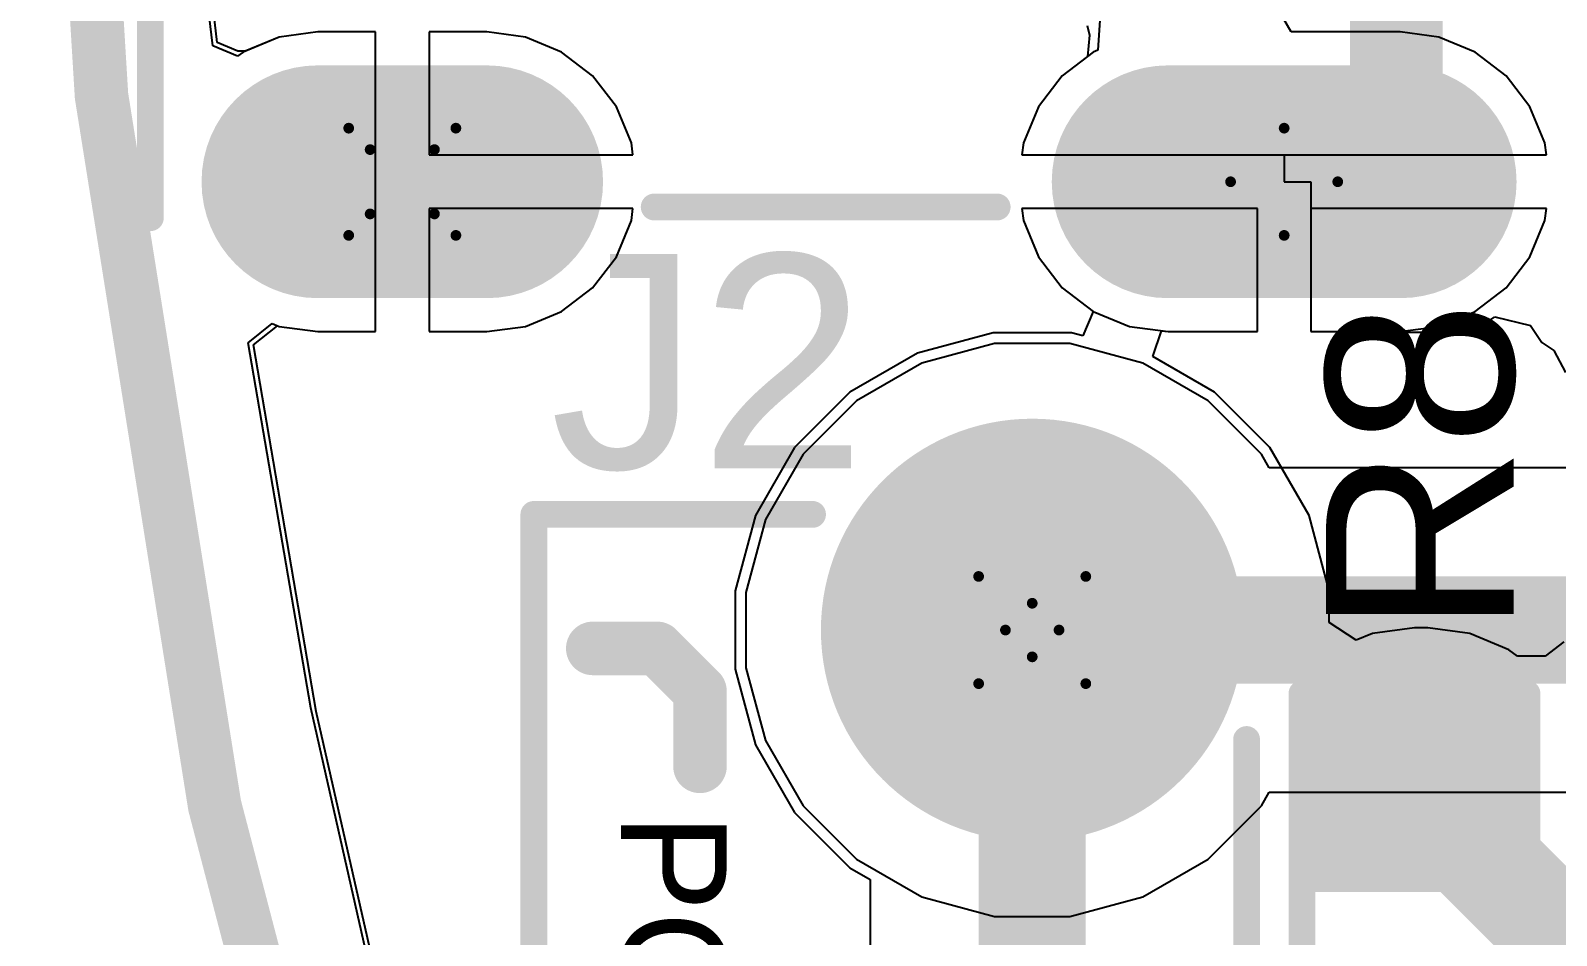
# Model space of a CAD drawing. Header units: inches. Extents: x -60 to 307, y -25 to 134.
# Drawn here: x -12.22 to -4.99, y 13.21 to 17.49 of the extents above; entities that cross this region are included whole.
import ezdxf

# ---------------------------------------------------------------- set-up
doc = ezdxf.new("R2010")
doc.units = ezdxf.units.IN
for name, color, linetype in [('BOARD OUTLINE', 216, 'Continuous'), ('Bottom Layer', 5, 'Continuous'), ('Bottom Solder', 6, 'Continuous'), ('Drill Drawing', 1, 'Continuous'), ('Multi-Layer', 9, 'Continuous'), ('Pad Holes', 156, 'Continuous'), ('Top Layer', 1, 'Continuous'), ('Top Overlay', 2, 'Continuous'), ('Top Paste', 8, 'Continuous'), ('Top Solder', 216, 'Continuous')]:
    doc.layers.add(name, color=color, linetype=linetype)
doc.styles.add('Arial', font='', dxfattribs={"height": 0.2})
doc.styles.get('Arial').set_extended_font_data('Arial')

# ---------------------------------------------------------------- blocks, each defined once
blk = doc.blocks.new('K2_1101DF_C4DW_01_2')
at = {"layer": 'Bottom Layer'}
h = blk.add_hatch(color=5, dxfattribs=at)
edge = h.paths.add_edge_path()
edge.add_arc((-2.5, 0), 0.9, 0, 360)
h = blk.add_hatch(color=5, dxfattribs=at)
edge = h.paths.add_edge_path()
edge.add_arc((2.5, 0), 0.9, 0, 360)
at = {"layer": 'Bottom Solder'}
h = blk.add_hatch(color=6, dxfattribs=at)
edge = h.paths.add_edge_path()
edge.add_arc((-2.5, 0), 1.0016, 0, 360)
h = blk.add_hatch(color=6, dxfattribs=at)
edge = h.paths.add_edge_path()
edge.add_arc((2.5, 0), 1.0016, 0, 360)
at = {"layer": 'Multi-Layer'}
h = blk.add_hatch(color=9, dxfattribs=at)
edge = h.paths.add_edge_path()
edge.add_arc((-2.5, 0), 0.9, 0, 360)
h = blk.add_hatch(color=9, dxfattribs=at)
edge = h.paths.add_edge_path()
edge.add_arc((2.5, 0), 0.9, 0, 360)
at = {"layer": 'Pad Holes'}
h = blk.add_hatch(color=7, dxfattribs=at)
edge = h.paths.add_edge_path()
edge.add_arc((-2.5, 0), 0.46, 0, 360)
h = blk.add_hatch(color=7, dxfattribs=at)
edge = h.paths.add_edge_path()
edge.add_arc((2.5, 0), 0.46, 0, 360)
at = {"layer": 'Top Layer'}
h = blk.add_hatch(color=1, dxfattribs=at)
edge = h.paths.add_edge_path()
edge.add_arc((-2.5, 0), 0.9, 0, 360)
h = blk.add_hatch(color=1, dxfattribs=at)
edge = h.paths.add_edge_path()
edge.add_arc((2.5, 0), 0.9, 0, 360)
at = {"layer": 'Top Solder'}
h = blk.add_hatch(color=216, dxfattribs=at)
edge = h.paths.add_edge_path()
edge.add_arc((-2.5, 0), 1.0016, 0, 360)
h = blk.add_hatch(color=216, dxfattribs=at)
edge = h.paths.add_edge_path()
edge.add_arc((2.5, 0), 1.0016, 0, 360)
at = {"layer": 'Top Overlay'}
for points in [[(1.9558, 1.016, 0.127, 0.127, 0), (-1.9812, 1.016, 0.127, 0.127, 0)], [(-3.048, -2.3622, 0.127, 0.127, 0), (-3.048, -1.0414, 0.127, 0.127, 0)], [(3.048, -2.3622, 0.127, 0.127, 0), (3.048, -1.0414, 0.127, 0.127, 0)], [(-2.413, -1.778, 0.254, 0.254, 0), (-2.2098, -1.5748, 0.254, 0.254, 0)], [(-1.8542, -1.5748, 0.254, 0.254, 0), (-2.2098, -1.5748, 0.254, 0.254, 0)], [(-2.413, -2.0828, 0.254, 0.254, 0), (-2.413, -1.778, 0.254, 0.254, 0)], [(3.048, -2.3622, 0.127, 0.127, 0), (-3.048, -2.3622, 0.127, 0.127, 0)]]:
    blk.add_lwpolyline(points, format="xyseb", dxfattribs=at)
for points in [[(-2.013, 1.016, 0.0635, 0.0635, 1), (-1.9494, 1.016, 0.0635, 0.0635, 1)], [(1.9241, 1.016, 0.0635, 0.0635, 1), (1.9875, 1.016, 0.0635, 0.0635, 1)], [(-3.0798, -1.0414, 0.0635, 0.0635, 1), (-3.0162, -1.0414, 0.0635, 0.0635, 1)], [(3.0162, -1.0414, 0.0635, 0.0635, 1), (3.0798, -1.0414, 0.0635, 0.0635, 1)], [(-2.2733, -1.5748, 0.127, 0.127, 1), (-2.1463, -1.5748, 0.127, 0.127, 1)], [(-2.2733, -1.5748, 0.127, 0.127, 1), (-2.1463, -1.5748, 0.127, 0.127, 1)], [(-1.9177, -1.5748, 0.127, 0.127, 1), (-1.7907, -1.5748, 0.127, 0.127, 1)], [(-2.4765, -1.778, 0.127, 0.127, 1), (-2.3495, -1.778, 0.127, 0.127, 1)], [(-2.4765, -1.778, 0.127, 0.127, 1), (-2.3495, -1.778, 0.127, 0.127, 1)], [(-2.4765, -2.0828, 0.127, 0.127, 1), (-2.3495, -2.0828, 0.127, 0.127, 1)], [(-3.0798, -2.3622, 0.0635, 0.0635, 1), (-3.0162, -2.3622, 0.0635, 0.0635, 1)], [(-3.0798, -2.3622, 0.0635, 0.0635, 1), (-3.0162, -2.3622, 0.0635, 0.0635, 1)], [(3.0162, -2.3622, 0.0635, 0.0635, 1), (3.0798, -2.3622, 0.0635, 0.0635, 1)], [(3.0162, -2.3622, 0.0635, 0.0635, 1), (3.0798, -2.3622, 0.0635, 0.0635, 1)]]:
    blk.add_lwpolyline(points, format="xyseb", close=True, dxfattribs=at)
at = {"layer": 'Top Overlay', "style": 'Arial'}
blk.add_text('PCB Edge', height=0.5, dxfattribs=at).set_placement((-1.6326, -1.9486))
blk = doc.blocks.new('R___0603_3')
at = {"layer": 'Top Layer'}
for points in [[(-0.381, 0.4445), (-0.381, -0.4445), (-1.143, -0.4445), (-1.143, 0.4445)], [(1.143, 0.4445), (1.143, -0.4445), (0.381, -0.4445), (0.381, 0.4445)]]:
    blk.add_hatch(color=1, dxfattribs=at).paths.add_polyline_path(points)
at = {"layer": 'Top Paste'}
for points in [[(-0.381, 0.4445), (-0.381, -0.4445), (-1.143, -0.4445), (-1.143, 0.4445)], [(1.143, 0.4445), (1.143, -0.4445), (0.381, -0.4445), (0.381, 0.4445)]]:
    blk.add_hatch(color=8, dxfattribs=at).paths.add_polyline_path(points)
at = {"layer": 'Top Solder'}
for points in [[(-0.2794, 0.5461), (-0.2794, -0.5461), (-1.2446, -0.5461), (-1.2446, 0.5461)], [(1.2446, 0.5461), (1.2446, -0.5461), (0.2794, -0.5461), (0.2794, 0.5461)]]:
    blk.add_hatch(color=216, dxfattribs=at).paths.add_polyline_path(points)
at = {"layer": 'Top Overlay'}
for points in [[(-1.2192, 0.5334, 0.127, 0.127, 0), (-1.2192, -0.5334, 0.127, 0.127, 0)], [(-1.2192, 0.5334, 0.127, 0.127, 0), (1.2192, 0.5334, 0.127, 0.127, 0)], [(1.2192, 0.5334, 0.127, 0.127, 0), (1.2192, -0.5334, 0.127, 0.127, 0)], [(-1.2192, -0.5334, 0.127, 0.127, 0), (1.2192, -0.5334, 0.127, 0.127, 0)]]:
    blk.add_lwpolyline(points, format="xyseb", dxfattribs=at)
for points in [[(-1.25095, 0.5334, 0.0635, 0.0635, 1), (-1.18745, 0.5334, 0.0635, 0.0635, 1)], [(-1.25095, 0.5334, 0.0635, 0.0635, 1), (-1.18745, 0.5334, 0.0635, 0.0635, 1)], [(1.18745, 0.5334, 0.0635, 0.0635, 1), (1.25095, 0.5334, 0.0635, 0.0635, 1)], [(1.18745, 0.5334, 0.0635, 0.0635, 1), (1.25095, 0.5334, 0.0635, 0.0635, 1)], [(-1.25095, -0.5334, 0.0635, 0.0635, 1), (-1.18745, -0.5334, 0.0635, 0.0635, 1)], [(-1.25095, -0.5334, 0.0635, 0.0635, 1), (-1.18745, -0.5334, 0.0635, 0.0635, 1)], [(1.18745, -0.5334, 0.0635, 0.0635, 1), (1.25095, -0.5334, 0.0635, 0.0635, 1)], [(1.18745, -0.5334, 0.0635, 0.0635, 1), (1.25095, -0.5334, 0.0635, 0.0635, 1)]]:
    blk.add_lwpolyline(points, format="xyseb", close=True, dxfattribs=at)
blk = doc.blocks.new('TYPE_C_31_M_12__30')
at = {"layer": 'Bottom Layer'}
h = blk.add_hatch(color=5, dxfattribs=at)
edge = h.paths.add_edge_path()
edge.add_arc((7.525, -1.12), 0.45, 180, 360)
edge.add_line((7.975, -1.12), (7.975, -0.02))
edge.add_arc((7.525, -0.02), 0.45, 0, 180)
edge.add_line((7.075, -0.02), (7.075, -1.12))
h = blk.add_hatch(color=5, dxfattribs=at)
edge = h.paths.add_edge_path()
edge.add_arc((7.525, -5.15), 0.45, 180, 360)
edge.add_line((7.975, -5.15), (7.975, -4.35))
edge.add_arc((7.525, -4.35), 0.45, 0, 180)
edge.add_line((7.075, -4.35), (7.075, -5.15))
at = {"layer": 'Bottom Solder'}
h = blk.add_hatch(color=6, dxfattribs=at)
edge = h.paths.add_edge_path()
edge.add_arc((7.525, -1.12), 0.5516, 180, 360)
edge.add_line((8.0766, -1.12), (8.0766, -0.02))
edge.add_arc((7.525, -0.02), 0.5516, 0, 180)
edge.add_line((6.9734, -0.02), (6.9734, -1.12))
h = blk.add_hatch(color=6, dxfattribs=at)
edge = h.paths.add_edge_path()
edge.add_arc((7.525, -5.15), 0.5516, 180, 360)
edge.add_line((8.0766, -5.15), (8.0766, -4.35))
edge.add_arc((7.525, -4.35), 0.5516, 0, 180)
edge.add_line((6.9734, -4.35), (6.9734, -5.15))
at = {"layer": 'Multi-Layer'}
h = blk.add_hatch(color=9, dxfattribs=at)
edge = h.paths.add_edge_path()
edge.add_arc((7.525, -1.12), 0.45, 180, 360)
edge.add_line((7.975, -1.12), (7.975, -0.02))
edge.add_arc((7.525, -0.02), 0.45, 0, 180)
edge.add_line((7.075, -0.02), (7.075, -1.12))
h = blk.add_hatch(color=9, dxfattribs=at)
edge = h.paths.add_edge_path()
edge.add_arc((7.525, -5.15), 0.45, 180, 360)
edge.add_line((7.975, -5.15), (7.975, -4.35))
edge.add_arc((7.525, -4.35), 0.45, 0, 180)
edge.add_line((7.075, -4.35), (7.075, -5.15))
at = {"layer": 'Pad Holes'}
h = blk.add_hatch(color=7, dxfattribs=at)
edge = h.paths.add_edge_path()
edge.add_arc((7.525, -1.12), 0.3, 180, 360)
edge.add_line((7.825, -1.12), (7.825, -0.02))
edge.add_arc((7.525, -0.02), 0.3, 0, 180)
edge.add_line((7.225, -0.02), (7.225, -1.12))
h = blk.add_hatch(color=7, dxfattribs=at)
edge = h.paths.add_edge_path()
edge.add_arc((7.525, -5.15), 0.3, 180, 360)
edge.add_line((7.825, -5.15), (7.825, -4.35))
edge.add_arc((7.525, -4.35), 0.3, 0, 180)
edge.add_line((7.225, -4.35), (7.225, -5.15))
at = {"layer": 'Top Layer'}
h = blk.add_hatch(color=1, dxfattribs=at)
edge = h.paths.add_edge_path()
edge.add_arc((7.525, -1.12), 0.45, 180, 360)
edge.add_line((7.975, -1.12), (7.975, -0.02))
edge.add_arc((7.525, -0.02), 0.45, 0, 180)
edge.add_line((7.075, -0.02), (7.075, -1.12))
h = blk.add_hatch(color=1, dxfattribs=at)
edge = h.paths.add_edge_path()
edge.add_arc((7.525, -5.15), 0.45, 180, 360)
edge.add_line((7.975, -5.15), (7.975, -4.35))
edge.add_arc((7.525, -4.35), 0.45, 0, 180)
edge.add_line((7.075, -4.35), (7.075, -5.15))
at = {"layer": 'Top Solder'}
h = blk.add_hatch(color=216, dxfattribs=at)
edge = h.paths.add_edge_path()
edge.add_arc((7.525, -1.12), 0.5516, 180, 360)
edge.add_line((8.0766, -1.12), (8.0766, -0.02))
edge.add_arc((7.525, -0.02), 0.5516, 0, 180)
edge.add_line((6.9734, -0.02), (6.9734, -1.12))
h = blk.add_hatch(color=216, dxfattribs=at)
edge = h.paths.add_edge_path()
edge.add_arc((7.525, -5.15), 0.5516, 180, 360)
edge.add_line((8.0766, -5.15), (8.0766, -4.35))
edge.add_arc((7.525, -4.35), 0.5516, 0, 180)
edge.add_line((6.9734, -4.35), (6.9734, -5.15))
at = {"layer": 'Top Overlay'}
for points in [[(7.6446, -3.556, 0.127, 0.127, 0), (7.6446, -1.9304, 0.127, 0.127, 0)], [(7.6954, -5.944, 0.127, 0.127, 0), (-1.2954, -5.944, 0.127, 0.127, 0)]]:
    blk.add_lwpolyline(points, format="xyseb", dxfattribs=at)
for points in [[(7.6128, -1.9304, 0.0635, 0.0635, 1), (7.6763, -1.9304, 0.0635, 0.0635, 1)], [(7.6128, -3.556, 0.0635, 0.0635, 1), (7.6763, -3.556, 0.0635, 0.0635, 1)], [(7.6636, -5.944, 0.0635, 0.0635, 1), (7.7271, -5.944, 0.0635, 0.0635, 1)]]:
    blk.add_lwpolyline(points, format="xyseb", close=True, dxfattribs=at)

msp = doc.modelspace()

# ---------------------------------------------------------------- hatches: boundary and pattern name
at = {"layer": 'Top Layer'}
msp.add_hatch(color=1, dxfattribs=at).paths.add_polyline_path([(-5.969, 16.5818), (-5.5308, 16.5818), (-5.5308, 17.7038), (-5.969, 17.7038)])

# ---------------------------------------------------------------- linework, layer by layer
at = {"layer": 'BOARD OUTLINE'}
msp.add_lwpolyline([(33.8897, 54.2383, 0.254, 0.254, -6.230382), (11.9835, 54.2604, 0.254, 0.254, 0)], format="xyseb", dxfattribs=at)
at = {"layer": 'Bottom Layer'}
for p, q in [((-11.3604, 17.4208), (-11.4226, 17.9567)), ((-7.156, 17.542), (-7.1653, 17.4007)), ((-6.249, 17.4869), (-6.283, 17.5481)), ((-11.0456, 17.4627), (-11.2168, 17.3917)), ((-10.8618, 17.4869), (-11.0456, 17.4627)), ((-10.5888, 17.4869), (-10.8618, 17.4869)), ((-10.5888, 16.7768), (-10.5888, 17.4869)), ((-10.0618, 17.4869), (-10.3348, 17.4869)), ((-10.3348, 17.4869), (-10.3348, 16.9038)), ((-9.878, 17.4627), (-10.0618, 17.4869)), ((-9.7068, 17.3917), (-9.878, 17.4627)), ((-5.7318, 17.4869), (-6.249, 17.4869)), ((-5.548, 17.4627), (-5.7318, 17.4869)), ((-5.3768, 17.3917), (-5.548, 17.4627)), ((-11.2435, 17.3713), (-11.3604, 17.4208)), ((-11.2168, 17.3917), (-11.2435, 17.3713)), ((-9.5597, 17.2789), (-9.7068, 17.3917)), ((-7.1868, 17.3917), (-7.3339, 17.2789)), ((-7.1653, 17.4007), (-7.1868, 17.3917)), ((-5.2297, 17.2789), (-5.3768, 17.3917)), ((-9.4469, 17.1318), (-9.5597, 17.2789)), ((-7.3339, 17.2789), (-7.4467, 17.1318)), ((-5.1169, 17.1318), (-5.2297, 17.2789)), ((-9.3759, 16.9606), (-9.4469, 17.1318)), ((-7.4467, 17.1318), (-7.5177, 16.9606)), ((-5.0459, 16.9606), (-5.1169, 17.1318)), ((-9.3684, 16.9038), (-9.3759, 16.9606)), ((-7.5177, 16.9606), (-7.5252, 16.9038)), ((-5.0384, 16.9038), (-5.0459, 16.9606)), ((-10.3348, 16.9038), (-9.3684, 16.9038)), ((-7.5252, 16.9038), (-6.2818, 16.9038)), ((-6.2818, 16.9038), (-5.0384, 16.9038)), ((-10.5888, 16.0667), (-10.5888, 16.7768)), ((-9.3684, 16.6498), (-10.3348, 16.6498)), ((-10.3348, 16.6498), (-10.3348, 16.0667)), ((-9.3759, 16.593), (-9.3684, 16.6498)), ((-6.4088, 16.6498), (-7.5252, 16.6498)), ((-7.5252, 16.6498), (-7.5177, 16.593)), ((-6.4088, 16.0667), (-6.4088, 16.6498)), ((-5.0384, 16.6498), (-6.1548, 16.6498)), ((-6.1548, 16.6498), (-6.1548, 16.0667)), ((-5.0459, 16.593), (-5.0384, 16.6498)), ((-9.4469, 16.4218), (-9.3759, 16.593)), ((-7.5177, 16.593), (-7.4467, 16.4218)), ((-5.1169, 16.4218), (-5.0459, 16.593)), ((-9.5597, 16.2747), (-9.4469, 16.4218)), ((-7.4467, 16.4218), (-7.3339, 16.2747)), ((-5.2297, 16.2747), (-5.1169, 16.4218)), ((-9.7068, 16.1619), (-9.5597, 16.2747)), ((-7.3339, 16.2747), (-7.1868, 16.1619)), ((-5.3768, 16.1619), (-5.2297, 16.2747)), ((-9.878, 16.0909), (-9.7068, 16.1619)), ((-7.1868, 16.1619), (-7.0156, 16.0909)), ((-5.548, 16.0909), (-5.3768, 16.1619)), ((-11.1917, 16.014), (-11.0783, 16.1045)), ((-11.0783, 16.1045), (-11.0456, 16.0909)), ((-11.0456, 16.0909), (-10.8618, 16.0667)), ((-10.8618, 16.0667), (-10.5888, 16.0667)), ((-10.3348, 16.0667), (-10.0618, 16.0667)), ((-10.0618, 16.0667), (-9.878, 16.0909)), ((-7.0156, 16.0909), (-6.8318, 16.0667)), ((-6.8318, 16.0667), (-6.4088, 16.0667)), ((-6.1548, 16.0667), (-5.7318, 16.0667)), ((-5.7318, 16.0667), (-5.548, 16.0909)), ((-10.8955, 14.2831), (-11.1917, 16.014)), ((-7.6547, 16.0096), (-7.9999, 15.9171)), ((-7.2973, 16.0096), (-7.6547, 16.0096)), ((-6.9521, 15.9171), (-7.2973, 16.0096)), ((-7.9999, 15.9171), (-8.3093, 15.7384)), ((-6.6427, 15.7384), (-6.9521, 15.9171)), ((-8.3093, 15.7384), (-8.562, 15.4857)), ((-6.39, 15.4857), (-6.6427, 15.7384)), ((-8.562, 15.4857), (-8.7407, 15.1763)), ((-6.3526, 15.421), (-6.39, 15.4857)), ((-3.954, 15.421), (-6.3526, 15.421)), ((-8.7407, 15.1763), (-8.8332, 14.8311)), ((-8.8332, 14.8311), (-8.8332, 14.4737)), ((-8.8332, 14.4737), (-8.7407, 14.1285)), ((-10.4844, 12.4729), (-10.8955, 14.2831)), ((-8.7407, 14.1285), (-8.562, 13.8191)), ((-8.562, 13.8191), (-8.3093, 13.5664)), ((-6.6427, 13.5664), (-6.39, 13.8191)), ((-6.39, 13.8191), (-6.3526, 13.8838)), ((-6.3526, 13.8838), (-3.6356, 13.8838)), ((-8.3093, 13.5664), (-7.9999, 13.3877)), ((-6.9521, 13.3877), (-6.6427, 13.5664)), ((-7.9999, 13.3877), (-7.6547, 13.2952)), ((-7.2973, 13.2952), (-6.9521, 13.3877)), ((-7.6547, 13.2952), (-7.2973, 13.2952))]:
    msp.add_line(p, q, dxfattribs=at)
for points in [[(-7.476, 14.6524, 0.508, 0.508, 0), (-3.6356, 14.6524, 0.508, 0.508, 0)], [(-7.4999, 14.5, 0.508, 0.508, 0), (-7.476, 14.5, 0.508, 0.508, 0)]]:
    msp.add_lwpolyline(points, format="xyseb", dxfattribs=at)
for points in [[(-7.603, 14.6524, 0.254, 0.254, 1), (-7.349, 14.6524, 0.254, 0.254, 1)], [(-7.6269, 14.5, 0.254, 0.254, 1), (-7.3729, 14.5, 0.254, 0.254, 1)], [(-7.603, 14.5, 0.254, 0.254, 1), (-7.349, 14.5, 0.254, 0.254, 1)]]:
    msp.add_lwpolyline(points, format="xyseb", close=True, dxfattribs=at)
at = {"layer": 'Drill Drawing'}
for points in [[(-10.7158, 17.0308, 0.0508, 0.0508, 0), (-10.2078, 17.0308, 0.0508, 0.0508, 0)], [(-10.7158, 16.5228, 0.0508, 0.0508, 0), (-10.7158, 17.0308, 0.0508, 0.0508, 0)], [(-10.2078, 16.5228, 0.0508, 0.0508, 0), (-10.2078, 17.0308, 0.0508, 0.0508, 0)], [(-6.5358, 16.7768, 0.0508, 0.0508, 0), (-6.2818, 17.0308, 0.0508, 0.0508, 0)], [(-6.2818, 17.0308, 0.0508, 0.0508, 0), (-6.0278, 16.7768, 0.0508, 0.0508, 0)], [(-10.6142, 16.9292, 0.0508, 0.0508, 0), (-10.3094, 16.9292, 0.0508, 0.0508, 0)], [(-10.6142, 16.6244, 0.0508, 0.0508, 0), (-10.6142, 16.9292, 0.0508, 0.0508, 0)], [(-10.3094, 16.6244, 0.0508, 0.0508, 0), (-10.3094, 16.9292, 0.0508, 0.0508, 0)], [(-6.5358, 16.7768, 0.0508, 0.0508, 0), (-6.2818, 16.5228, 0.0508, 0.0508, 0)], [(-6.2818, 16.5228, 0.0508, 0.0508, 0), (-6.0278, 16.7768, 0.0508, 0.0508, 0)], [(-10.6142, 16.6244, 0.0508, 0.0508, 0), (-10.3094, 16.6244, 0.0508, 0.0508, 0)], [(-10.7158, 16.5228, 0.0508, 0.0508, 0), (-10.2078, 16.5228, 0.0508, 0.0508, 0)], [(-7.73, 14.9064, 0.0508, 0.0508, 0), (-7.476, 14.7794, 0.0508, 0.0508, 0)], [(-7.73, 14.9064, 0.0508, 0.0508, 0), (-7.603, 14.6524, 0.0508, 0.0508, 0)], [(-7.476, 14.7794, 0.0508, 0.0508, 0), (-7.222, 14.9064, 0.0508, 0.0508, 0)], [(-7.349, 14.6524, 0.0508, 0.0508, 0), (-7.222, 14.9064, 0.0508, 0.0508, 0)], [(-7.73, 14.3984, 0.0508, 0.0508, 0), (-7.603, 14.6524, 0.0508, 0.0508, 0)], [(-7.349, 14.6524, 0.0508, 0.0508, 0), (-7.222, 14.3984, 0.0508, 0.0508, 0)], [(-7.73, 14.3984, 0.0508, 0.0508, 0), (-7.476, 14.5254, 0.0508, 0.0508, 0)], [(-7.476, 14.5254, 0.0508, 0.0508, 0), (-7.222, 14.3984, 0.0508, 0.0508, 0)]]:
    msp.add_lwpolyline(points, format="xyseb", dxfattribs=at)
for points in [[(-10.7285, 17.0308, 0.0254, 0.0254, 1), (-10.7031, 17.0308, 0.0254, 0.0254, 1)], [(-10.7285, 17.0308, 0.0254, 0.0254, 1), (-10.7031, 17.0308, 0.0254, 0.0254, 1)], [(-10.2205, 17.0308, 0.0254, 0.0254, 1), (-10.1951, 17.0308, 0.0254, 0.0254, 1)], [(-10.2205, 17.0308, 0.0254, 0.0254, 1), (-10.1951, 17.0308, 0.0254, 0.0254, 1)], [(-6.2945, 17.0308, 0.0254, 0.0254, 1), (-6.2691, 17.0308, 0.0254, 0.0254, 1)], [(-6.2945, 17.0308, 0.0254, 0.0254, 1), (-6.2691, 17.0308, 0.0254, 0.0254, 1)], [(-10.6269, 16.9292, 0.0254, 0.0254, 1), (-10.6015, 16.9292, 0.0254, 0.0254, 1)], [(-10.6269, 16.9292, 0.0254, 0.0254, 1), (-10.6015, 16.9292, 0.0254, 0.0254, 1)], [(-10.3221, 16.9292, 0.0254, 0.0254, 1), (-10.2967, 16.9292, 0.0254, 0.0254, 1)], [(-10.3221, 16.9292, 0.0254, 0.0254, 1), (-10.2967, 16.9292, 0.0254, 0.0254, 1)], [(-6.5485, 16.7768, 0.0254, 0.0254, 1), (-6.5231, 16.7768, 0.0254, 0.0254, 1)], [(-6.5485, 16.7768, 0.0254, 0.0254, 1), (-6.5231, 16.7768, 0.0254, 0.0254, 1)], [(-6.0405, 16.7768, 0.0254, 0.0254, 1), (-6.0151, 16.7768, 0.0254, 0.0254, 1)], [(-6.0405, 16.7768, 0.0254, 0.0254, 1), (-6.0151, 16.7768, 0.0254, 0.0254, 1)], [(-10.6269, 16.6244, 0.0254, 0.0254, 1), (-10.6015, 16.6244, 0.0254, 0.0254, 1)], [(-10.6269, 16.6244, 0.0254, 0.0254, 1), (-10.6015, 16.6244, 0.0254, 0.0254, 1)], [(-10.3221, 16.6244, 0.0254, 0.0254, 1), (-10.2967, 16.6244, 0.0254, 0.0254, 1)], [(-10.3221, 16.6244, 0.0254, 0.0254, 1), (-10.2967, 16.6244, 0.0254, 0.0254, 1)], [(-10.7285, 16.5228, 0.0254, 0.0254, 1), (-10.7031, 16.5228, 0.0254, 0.0254, 1)], [(-10.7285, 16.5228, 0.0254, 0.0254, 1), (-10.7031, 16.5228, 0.0254, 0.0254, 1)], [(-10.2205, 16.5228, 0.0254, 0.0254, 1), (-10.1951, 16.5228, 0.0254, 0.0254, 1)], [(-10.2205, 16.5228, 0.0254, 0.0254, 1), (-10.1951, 16.5228, 0.0254, 0.0254, 1)], [(-6.2945, 16.5228, 0.0254, 0.0254, 1), (-6.2691, 16.5228, 0.0254, 0.0254, 1)], [(-6.2945, 16.5228, 0.0254, 0.0254, 1), (-6.2691, 16.5228, 0.0254, 0.0254, 1)], [(-7.7427, 14.9064, 0.0254, 0.0254, 1), (-7.7173, 14.9064, 0.0254, 0.0254, 1)], [(-7.7427, 14.9064, 0.0254, 0.0254, 1), (-7.7173, 14.9064, 0.0254, 0.0254, 1)], [(-7.2347, 14.9064, 0.0254, 0.0254, 1), (-7.2093, 14.9064, 0.0254, 0.0254, 1)], [(-7.2347, 14.9064, 0.0254, 0.0254, 1), (-7.2093, 14.9064, 0.0254, 0.0254, 1)], [(-7.4887, 14.7794, 0.0254, 0.0254, 1), (-7.4633, 14.7794, 0.0254, 0.0254, 1)], [(-7.4887, 14.7794, 0.0254, 0.0254, 1), (-7.4633, 14.7794, 0.0254, 0.0254, 1)], [(-7.6157, 14.6524, 0.0254, 0.0254, 1), (-7.5903, 14.6524, 0.0254, 0.0254, 1)], [(-7.6157, 14.6524, 0.0254, 0.0254, 1), (-7.5903, 14.6524, 0.0254, 0.0254, 1)], [(-7.3617, 14.6524, 0.0254, 0.0254, 1), (-7.3363, 14.6524, 0.0254, 0.0254, 1)], [(-7.3617, 14.6524, 0.0254, 0.0254, 1), (-7.3363, 14.6524, 0.0254, 0.0254, 1)], [(-7.4887, 14.5254, 0.0254, 0.0254, 1), (-7.4633, 14.5254, 0.0254, 0.0254, 1)], [(-7.4887, 14.5254, 0.0254, 0.0254, 1), (-7.4633, 14.5254, 0.0254, 0.0254, 1)], [(-7.7427, 14.3984, 0.0254, 0.0254, 1), (-7.7173, 14.3984, 0.0254, 0.0254, 1)], [(-7.7427, 14.3984, 0.0254, 0.0254, 1), (-7.7173, 14.3984, 0.0254, 0.0254, 1)], [(-7.2347, 14.3984, 0.0254, 0.0254, 1), (-7.2093, 14.3984, 0.0254, 0.0254, 1)], [(-7.2347, 14.3984, 0.0254, 0.0254, 1), (-7.2093, 14.3984, 0.0254, 0.0254, 1)]]:
    msp.add_lwpolyline(points, format="xyseb", close=True, dxfattribs=at)
at = {"layer": 'Top Layer'}
for p, q in [((-11.3389, 17.4373), (-11.3973, 17.9403)), ((-7.2152, 17.5175), (-7.2048, 17.4715)), ((-11.2419, 17.3963), (-11.3389, 17.4373)), ((-11.0456, 17.4627), (-11.2062, 17.3961)), ((-10.8618, 17.4869), (-11.0456, 17.4627)), ((-10.5888, 17.4869), (-10.8618, 17.4869)), ((-10.5888, 16.7768), (-10.5888, 17.4869)), ((-10.0618, 17.4869), (-10.3348, 17.4869)), ((-10.3348, 17.4869), (-10.3348, 16.9038)), ((-9.878, 17.4627), (-10.0618, 17.4869)), ((-9.7068, 17.3917), (-9.878, 17.4627)), ((-7.2048, 17.4715), (-7.2146, 17.3705)), ((-11.2062, 17.3961), (-11.2419, 17.3963)), ((-9.5597, 17.2789), (-9.7068, 17.3917)), ((-7.2146, 17.3705), (-7.3339, 17.2789)), ((-9.4469, 17.1318), (-9.5597, 17.2789)), ((-7.3339, 17.2789), (-7.4467, 17.1318)), ((-9.3759, 16.9606), (-9.4469, 17.1318)), ((-7.4467, 17.1318), (-7.5177, 16.9606)), ((-9.3684, 16.9038), (-9.3759, 16.9606)), ((-7.5177, 16.9606), (-7.5252, 16.9038)), ((-10.3348, 16.9038), (-9.3684, 16.9038)), ((-7.5252, 16.9038), (-6.2818, 16.9038)), ((-6.2818, 16.9038), (-6.2818, 16.7768)), ((-10.5888, 16.0667), (-10.5888, 16.7768)), ((-6.2818, 16.7768), (-6.1548, 16.7768)), ((-6.1548, 16.7768), (-6.1548, 16.0667)), ((-9.3684, 16.6498), (-10.3348, 16.6498)), ((-10.3348, 16.6498), (-10.3348, 16.0667)), ((-9.3759, 16.593), (-9.3684, 16.6498)), ((-6.4088, 16.6498), (-7.5252, 16.6498)), ((-7.5252, 16.6498), (-7.5177, 16.593)), ((-6.4088, 16.0667), (-6.4088, 16.6498)), ((-9.4469, 16.4218), (-9.3759, 16.593)), ((-7.5177, 16.593), (-7.4467, 16.4218)), ((-9.5597, 16.2747), (-9.4469, 16.4218)), ((-7.4467, 16.4218), (-7.3339, 16.2747)), ((-9.7068, 16.1619), (-9.5597, 16.2747)), ((-7.3339, 16.2747), (-7.1868, 16.1619)), ((-9.878, 16.0909), (-9.7068, 16.1619)), ((-7.1868, 16.1619), (-7.2369, 16.046)), ((-5.3325, 16.1033), (-5.2834, 16.1361)), ((-5.2834, 16.1361), (-5.115, 16.0959)), ((-11.1674, 16.0039), (-11.054, 16.0944)), ((-11.054, 16.0944), (-11.0456, 16.0909)), ((-11.0456, 16.0909), (-10.8618, 16.0667)), ((-10.8618, 16.0667), (-10.5888, 16.0667)), ((-10.3348, 16.0667), (-10.0618, 16.0667)), ((-10.0618, 16.0667), (-9.878, 16.0909)), ((-7.6614, 16.0604), (-8.0195, 15.9644)), ((-7.2906, 16.0604), (-7.6614, 16.0604)), ((-7.2369, 16.046), (-7.2906, 16.0604)), ((-6.9044, 15.9482), (-6.8627, 16.0708)), ((-6.8627, 16.0708), (-6.8318, 16.0667)), ((-6.8318, 16.0667), (-6.4088, 16.0667)), ((-6.1548, 16.0667), (-5.9835, 16.0667)), ((-5.9835, 16.0667), (-5.969, 16.0638)), ((-5.969, 16.0638), (-5.5308, 16.0638)), ((-5.5308, 16.0638), (-5.3325, 16.1033)), ((-5.115, 16.0959), (-5.0607, 16.0148)), ((-10.8702, 14.2667), (-11.1674, 16.0039)), ((-5.0607, 16.0148), (-5.0042, 15.9769)), ((-8.0195, 15.9644), (-8.3405, 15.7791)), ((-6.6115, 15.7791), (-6.9044, 15.9482)), ((-5.0042, 15.9769), (-4.9485, 15.873)), ((-8.3405, 15.7791), (-8.6027, 15.5169)), ((-6.3493, 15.5169), (-6.6115, 15.7791)), ((-8.6027, 15.5169), (-8.788, 15.1959)), ((-6.164, 15.1959), (-6.3493, 15.5169)), ((-8.788, 15.1959), (-8.884, 14.8378)), ((-6.068, 14.8378), (-6.164, 15.1959)), ((-8.884, 14.8378), (-8.884, 14.467)), ((-6.068, 14.6888), (-6.068, 14.8378)), ((-5.941, 14.6039), (-6.068, 14.6888)), ((-5.8631, 14.6362), (-5.941, 14.6039)), ((-5.6642, 14.6624), (-5.8631, 14.6362)), ((-5.6007, 14.6624), (-5.6642, 14.6624)), ((-5.4018, 14.6362), (-5.6007, 14.6624)), ((-5.2164, 14.5594), (-5.4018, 14.6362)), ((-5.1765, 14.5288), (-5.2164, 14.5594)), ((-4.9559, 14.5973), (-5.0448, 14.5288)), ((-8.884, 14.467), (-8.788, 14.1089)), ((-5.0448, 14.5288), (-5.1765, 14.5288)), ((-10.459, 12.4565), (-10.8702, 14.2667)), ((-8.788, 14.1089), (-8.6027, 13.7879)), ((-8.6027, 13.7879), (-8.3405, 13.5257)), ((-8.3405, 13.5257), (-8.2446, 13.4703)), ((-8.2446, 13.4703), (-8.2446, 12.8608))]:
    msp.add_line(p, q, dxfattribs=at)
for points in [[(-7.476, 12.8608, 0.508, 0.508, 0), (-7.476, 14.6524, 0.508, 0.508, 0)], [(-5.6642, 13.8938, 0.508, 0.508, 0), (-5.6007, 13.8938, 0.508, 0.508, 0)], [(-5.6007, 13.8938, 0.508, 0.508, 0), (-5.4737, 13.7668, 0.508, 0.508, 0)], [(-5.4737, 13.7033, 0.508, 0.508, 0), (-5.4737, 13.7668, 0.508, 0.508, 0)], [(-5.4737, 13.7033, 0.508, 0.508, 0), (-3.0734, 11.303, 0.508, 0.508, 0)]]:
    msp.add_lwpolyline(points, format="xyseb", dxfattribs=at)
for points in [[(-7.603, 14.6524, 0.254, 0.254, 1), (-7.349, 14.6524, 0.254, 0.254, 1)], [(-5.7912, 13.8938, 0.254, 0.254, 1), (-5.5372, 13.8938, 0.254, 0.254, 1)], [(-5.7277, 13.8938, 0.254, 0.254, 1), (-5.4737, 13.8938, 0.254, 0.254, 1)], [(-5.7277, 13.8938, 0.254, 0.254, 1), (-5.4737, 13.8938, 0.254, 0.254, 1)], [(-5.6007, 13.7668, 0.254, 0.254, 1), (-5.3467, 13.7668, 0.254, 0.254, 1)], [(-5.6007, 13.7668, 0.254, 0.254, 1), (-5.3467, 13.7668, 0.254, 0.254, 1)], [(-5.6007, 13.7033, 0.254, 0.254, 1), (-5.3467, 13.7033, 0.254, 0.254, 1)], [(-5.6007, 13.7033, 0.254, 0.254, 1), (-5.3467, 13.7033, 0.254, 0.254, 1)]]:
    msp.add_lwpolyline(points, format="xyseb", close=True, dxfattribs=at)

# ---------------------------------------------------------------- block references
for name, p, rotation in [('TYPE_C_31_M_12__30', (-5.7118, 24.3018), 270), ('K2_1101DF_C4DW_01_2', (-7.476, 12.1524), 270), ('R___0603_3', (-5.6642, 13.1318), 90)]:
    msp.add_blockref(name, p, dxfattribs=dict(rotation=rotation))

# ---------------------------------------------------------------- texts
at = {"layer": 'Top Overlay', "style": 'Arial'}
msp.add_text('J2', height=1.016, dxfattribs=at).set_placement((-9.7618, 15.418))
msp.add_text('R8', height=0.889, rotation=90, dxfattribs=at).set_placement((-5.1944, 14.6264))

doc.saveas('drawing.dxf')
